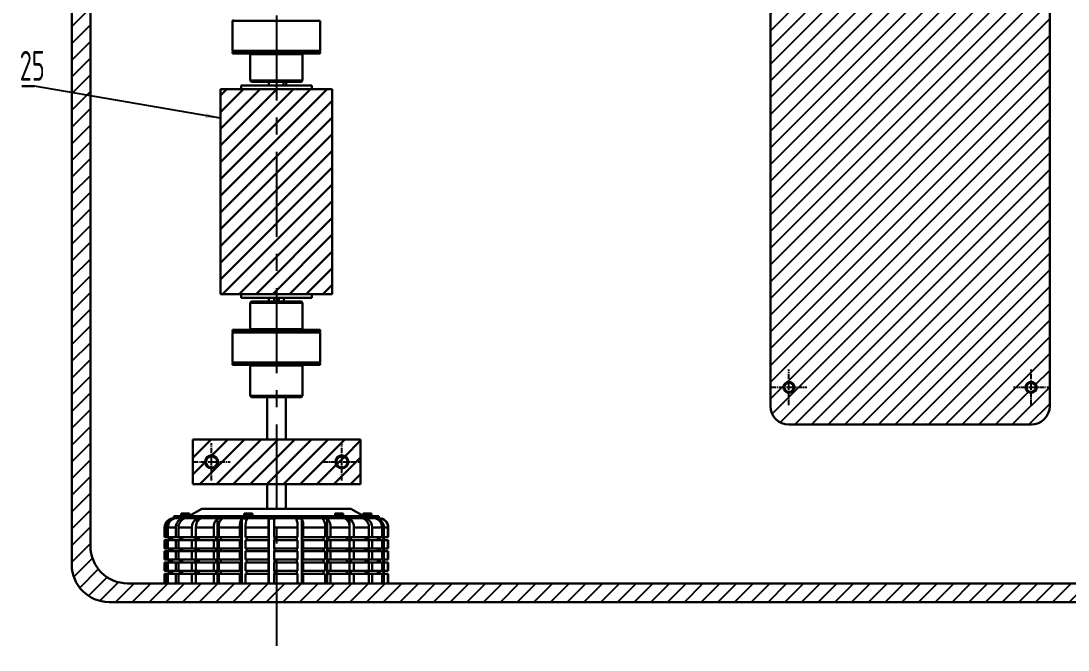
# Model space of a CAD drawing. Header units: millimetres. Extents: x 0 to 4412, y -498 to 1086.
# Drawn here: x 3578.2 to 3859.3, y 296.6 to 465.4 of the extents above; entities that cross this region are included whole.
import ezdxf

# ---------------------------------------------------------------- set-up
doc = ezdxf.new("R2010")
doc.units = ezdxf.units.MM
doc.header["$LTSCALE"] = 1.8
doc.linetypes.add('CENTER2', pattern=[1.125, 0.75, -0.125, 0.125, -0.125])
doc.linetypes.add('CENTERX2', pattern=[20.32, 12.7, -2.54, 2.54, -2.54])
doc.layers.add('10', color=7, linetype='Continuous')
doc.styles.add('SLDTEXTSTYLE3', font='TXT', dxfattribs={"width": 0.7})
doc.dimstyles.new('SLDDIMSTYLE2', dxfattribs={"dimtxt": 0.18, "dimasz": 4.08, "dimexe": 0, "dimexo": 0.0625, "dimgap": 0, "dimtad": 0, "dimtih": 1, "dimtoh": 1, "dimdec": 0, "dimrnd": 1e-09, "dimzin": 0, "dimdsep": 46, "dimtxsty": 'Standard', "dimsah": 1, "dimcen": 0.09, "dimadec": 0, "dimazin": 0, "dimtfac": 4.08, "dimtdec": 0, "dimtofl": 0, "dimtmove": 0, "dimatfit": 3, "dimfxl": 1, "dimfrac": 2, "dimtolj": 1, "dimtzin": 0, "dimarcsym": 0})
pattern_1 = [(45, (3469.7558, 278.91), (-2.245064, 2.245064), [])]

# ---------------------------------------------------------------- blocks, each defined once
blk = doc.blocks.new('SW_NOTE_0_24')
at = {"layer": '10', "color": 0}
for p, q in [((-3.46, 0), (0, 0)), ((0, 0), (-3.46, 0)), ((-3.46, 0), (0, 0)), ((0, 0), (-3.46, 0)), ((-3.46, 0), (0, 0)), ((0, 0), (-3.46, 0))]:
    blk.add_line(p, q, dxfattribs=at)
at = {"layer": '10', "color": 0, "insert": (-0.64, 9.45), "char_height": 8, "attachment_point": 2, "style": 'SLDTEXTSTYLE3'}
blk.add_mtext('{\\Fgbenor|c134;25}', dxfattribs=at)
blk = doc.blocks.new('*U71')
at = {"color": 0, "linetype": 'CENTER2', "transparency": 16777216}
for p, q in [((0, 0.25), (0, 4.75)), ((-4.75, 0), (-0.25, 0)), ((0.25, 0), (4.75, 0)), ((0, -4.75), (0, -0.25))]:
    blk.add_line(p, q, dxfattribs=at)
at = {"color": 0, "linetype": 'Continuous', "transparency": 16777216}
for p, q in [((-0.125, 0), (0.125, 0)), ((0, -0.125), (0, 0.125))]:
    blk.add_line(p, q, dxfattribs=at)
blk = doc.blocks.new('*U72')
at = {"color": 0, "linetype": 'CENTER2', "transparency": 16777216}
for p, q in [((0, 0.25), (0, 4.75)), ((-4.75, 0), (-0.25, 0)), ((0.25, 0), (4.75, 0)), ((0, -4.75), (0, -0.25))]:
    blk.add_line(p, q, dxfattribs=at)
at = {"color": 0, "linetype": 'Continuous', "transparency": 16777216}
for p, q in [((-0.125, 0), (0.125, 0)), ((0, -0.125), (0, 0.125))]:
    blk.add_line(p, q, dxfattribs=at)
blk = doc.blocks.new('*U79')
at = {"color": 0, "linetype": 'CENTER2', "transparency": 16777216}
for p, q in [((0, 0.3), (0, 5)), ((-5, 0), (-0.3, 0)), ((0.3, 0), (5, 0)), ((0, -5), (0, -0.3))]:
    blk.add_line(p, q, dxfattribs=at)
at = {"color": 0, "linetype": 'Continuous', "transparency": 16777216}
for p, q in [((-0.15, 0), (0.15, 0)), ((0, -0.15), (0, 0.15))]:
    blk.add_line(p, q, dxfattribs=at)
blk = doc.blocks.new('*U80')
at = {"color": 0, "linetype": 'CENTER2', "transparency": 16777216}
for p, q in [((0, 0.3), (0, 5)), ((-5, 0), (-0.3, 0)), ((0.3, 0), (5, 0)), ((0, -5), (0, -0.3))]:
    blk.add_line(p, q, dxfattribs=at)
at = {"color": 0, "linetype": 'Continuous', "transparency": 16777216}
for p, q in [((-0.15, 0), (0.15, 0)), ((0, -0.15), (0, 0.15))]:
    blk.add_line(p, q, dxfattribs=at)

msp = doc.modelspace()

# ---------------------------------------------------------------- hatches: boundary and pattern name
at = {"layer": '10', "linetype": 'Continuous', "lineweight": 25}
h = msp.add_hatch(dxfattribs=at)
h.set_pattern_fill('ANSI31', color=256, style=0)
h.set_pattern_definition(pattern_1)
edge = h.paths.add_edge_path(flags=0)
edge.add_line((3601.8856, 309.524), (4031.8856, 309.524))
edge.add_arc((4031.8856, 319.524), 10, 270, 360)
edge.add_line((4041.8856, 319.524), (4041.8856, 519.724))
edge.add_arc((4031.8856, 519.724), 10, 0, 90)
edge.add_line((4031.8856, 529.724), (3601.8856, 529.724))
edge.add_arc((3601.8856, 519.724), 10, 90, 180)
edge.add_line((3591.8856, 519.724), (3591.8856, 319.524))
edge.add_arc((3601.8856, 319.524), 10, 180, 270)
edge = h.paths.add_edge_path(flags=0)
edge.add_arc((3606.8856, 324.524), 10, 180, 270, ccw=False)
edge.add_line((3596.8856, 324.524), (3596.8856, 514.724))
edge.add_arc((3606.8856, 514.724), 10, 90, 180, ccw=False)
edge.add_line((3606.8856, 524.724), (4026.8856, 524.724))
edge.add_arc((4026.8856, 514.724), 10, 0, 90, ccw=False)
edge.add_line((4036.8856, 514.724), (4036.8856, 324.524))
edge.add_arc((4026.8856, 324.524), 10, -90, 0, ccw=False)
edge.add_line((4026.8856, 314.524), (3606.8856, 314.524))
h = msp.add_hatch(dxfattribs=at)
h.set_pattern_fill('ANSI31', color=256, style=0)
h.set_pattern_definition(pattern_1)
edge = h.paths.add_edge_path(flags=0)
edge.add_line((3854.3856, 362.124), (3854.3856, 477.124))
edge.add_arc((3849.3856, 477.124), 5, 0, 90)
edge.add_line((3849.3856, 482.124), (3784.3856, 482.124))
edge.add_arc((3784.3856, 477.124), 5, 90, 180)
edge.add_line((3779.3856, 477.124), (3779.3856, 362.124))
edge.add_arc((3784.3856, 362.124), 5, 180, 270)
edge.add_line((3784.3856, 357.124), (3849.3856, 357.124))
edge.add_arc((3849.3856, 362.124), 5, 270, 360)
edge = h.paths.add_edge_path(flags=0)
edge.add_arc((3849.3856, 472.124), 1.25, 0, 360)
edge = h.paths.add_edge_path(flags=0)
edge.add_arc((3849.3856, 367.124), 1.25, 0, 360)
edge = h.paths.add_edge_path(flags=0)
edge.add_arc((3784.3856, 472.124), 1.25, 0, 360)
edge = h.paths.add_edge_path(flags=0)
edge.add_arc((3784.3856, 367.124), 1.25, 0, 360)
at = {"layer": '10', "linetype": 'Continuous', "lineweight": 30}
h = msp.add_hatch(dxfattribs=at)
h.set_pattern_fill('ANSI31', color=256, style=0)
h.set_pattern_definition(pattern_1)
h.paths.add_polyline_path([(3631.8084, 392.124), (3661.8084, 392.124), (3661.8084, 447.124), (3631.8084, 447.124)], flags=0)
h = msp.add_hatch(dxfattribs=at)
h.set_pattern_fill('ANSI31', color=256, style=0)
h.set_pattern_definition(pattern_1)
h.paths.add_polyline_path([(3624.398, 341.124), (3669.398, 341.124), (3669.398, 353.124), (3624.398, 353.124)], flags=0)
edge = h.paths.add_edge_path(flags=0)
edge.add_arc((3664.398, 347.124), 1.75, 0, 360)
edge = h.paths.add_edge_path(flags=0)
edge.add_arc((3629.398, 347.124), 1.75, 0, 360)
h = msp.add_hatch(dxfattribs=at)
h.set_pattern_fill('ANSI32', color=256, style=0)
h.set_pattern_definition([(45, (3469.756, 278.91), (-6.7352, 6.7352), []), (45, (3474.246, 278.91), (-6.7352, 6.7352), [])])
edge = h.paths.add_edge_path(flags=0)
edge.add_arc((3664.398, 347.124), 1.5, 0, 360)

# ---------------------------------------------------------------- linework, layer by layer
at = {"color": 7, "linetype": 'Continuous', "lineweight": 30}
for p, q in [((3591.8856, 319.524), (3591.8856, 519.724)), ((3596.8856, 324.524), (3596.8856, 514.724)), ((3779.3856, 362.124), (3779.3856, 477.124)), ((3854.3856, 477.124), (3854.3856, 362.124)), ((3635.3584, 465.724), (3635.0584, 465.424)), ((3635.0584, 465.424), (3635.0584, 457.424)), ((3656.9842, 465.424), (3635.0584, 465.424)), ((3658.5584, 465.424), (3656.9842, 465.424)), ((3658.5584, 457.424), (3658.5584, 465.424)), ((3635.0584, 457.424), (3635.3584, 457.124)), ((3635.0584, 457.424), (3656.9842, 457.424)), ((3635.0584, 457.124), (3635.0584, 456.724)), ((3658.5584, 457.124), (3635.0584, 457.124)), ((3658.5584, 456.724), (3635.0584, 456.724)), ((3639.8084, 456.524), (3639.8084, 449.424)), ((3653.8084, 456.524), (3639.8084, 456.524)), ((3653.8084, 449.424), (3653.8084, 456.524)), ((3656.9842, 457.424), (3658.5584, 457.424)), ((3658.2584, 457.124), (3658.5584, 457.424)), ((3658.5584, 456.724), (3658.5584, 457.124)), ((3631.8084, 392.124), (3631.8084, 447.124)), ((3631.8084, 447.124), (3661.8084, 447.124)), ((3637.3084, 448.124), (3637.3084, 447.124)), ((3637.3084, 448.124), (3646.8084, 448.124)), ((3639.8084, 449.424), (3640.1084, 449.124)), ((3639.8084, 449.424), (3653.8084, 449.424)), ((3653.5084, 449.124), (3640.1084, 449.124)), ((3644.8084, 449.124), (3644.8084, 448.124)), ((3646.8084, 448.124), (3656.3084, 448.124)), ((3648.7082, 449.124), (3648.7082, 448.124)), ((3649.4582, 449.124), (3649.4582, 448.124)), ((3653.5084, 449.124), (3653.8084, 449.424)), ((3656.3084, 447.124), (3656.3084, 448.124)), ((3661.8084, 447.124), (3661.8084, 392.124)), ((3661.8084, 392.124), (3631.8084, 392.124)), ((3637.3084, 392.124), (3637.3084, 391.124)), ((3656.3084, 391.124), (3637.3084, 391.124)), ((3644.8084, 391.124), (3644.8084, 390.124)), ((3646.1834, 390.124), (3646.1834, 391.124)), ((3647.4334, 390.124), (3647.4334, 391.124)), ((3648.8084, 390.124), (3648.8084, 391.124)), ((3656.3084, 391.124), (3656.3084, 392.124)), ((3640.1084, 390.124), (3639.8084, 389.824)), ((3639.8084, 389.824), (3639.8084, 382.724)), ((3653.8084, 389.824), (3639.8084, 389.824)), ((3640.1084, 390.124), (3653.5084, 390.124)), ((3653.8084, 389.824), (3653.5084, 390.124)), ((3653.8084, 382.724), (3653.8084, 389.824)), ((3635.0584, 382.524), (3635.0584, 382.124)), ((3635.0584, 382.524), (3643.7672, 382.524)), ((3639.8084, 382.724), (3653.8084, 382.724)), ((3643.7672, 382.524), (3658.5584, 382.524)), ((3658.5584, 382.124), (3658.5584, 382.524)), ((3635.3584, 382.124), (3635.0584, 381.824)), ((3635.0584, 382.124), (3643.7672, 382.124)), ((3635.0584, 381.824), (3635.0584, 373.824)), ((3652.6834, 381.824), (3635.0584, 381.824)), ((3643.7672, 382.124), (3658.5584, 382.124)), ((3658.5584, 381.824), (3652.6834, 381.824)), ((3658.5584, 381.824), (3658.2584, 382.124)), ((3658.5584, 373.824), (3658.5584, 381.824)), ((3635.0584, 373.824), (3635.3584, 373.524)), ((3635.0584, 373.824), (3652.6834, 373.824)), ((3652.6834, 373.824), (3658.5584, 373.824)), ((3658.2584, 373.524), (3658.5584, 373.824)), ((3635.0584, 373.524), (3635.0584, 373.124)), ((3635.0584, 373.524), (3655.1169, 373.524)), ((3635.0584, 373.124), (3655.1169, 373.124)), ((3639.8084, 373.024), (3639.8084, 364.824)), ((3653.8084, 373.024), (3639.8084, 373.024)), ((3653.8084, 364.824), (3653.8084, 373.024)), ((3655.1169, 373.524), (3658.5584, 373.524)), ((3655.1169, 373.124), (3658.5584, 373.124)), ((3658.5584, 373.124), (3658.5584, 373.524)), ((3639.8084, 364.824), (3640.1084, 364.524)), ((3639.8084, 364.824), (3653.8084, 364.824)), ((3653.5084, 364.524), (3640.1084, 364.524)), ((3644.3084, 364.524), (3644.3084, 353.124)), ((3649.3084, 353.124), (3649.3084, 364.524)), ((3653.5084, 364.524), (3653.8084, 364.824)), ((3849.3856, 357.124), (3784.3856, 357.124)), ((3624.398, 353.124), (3624.398, 341.124)), ((3624.398, 353.124), (3669.398, 353.124)), ((3669.398, 341.124), (3669.398, 353.124)), ((3669.398, 341.124), (3624.398, 341.124)), ((3644.3084, 341.124), (3644.3084, 334.524)), ((3649.3084, 334.524), (3649.3084, 341.124)), ((3626.8084, 334.524), (3623.3084, 332.524)), ((3666.8084, 334.524), (3626.8084, 334.524)), ((3670.3084, 332.524), (3666.8084, 334.524)), ((3619.0684, 331.9088), (3619.3861, 331.9088)), ((3619.0684, 331.7799), (3619.0684, 331.9088)), ((3619.3084, 332.524), (3619.3084, 332.024)), ((3674.3084, 332.524), (3619.3084, 332.524)), ((3619.3084, 332.024), (3674.3084, 332.024)), ((3621.437, 333.2865), (3621.2892, 333.2327)), ((3621.2892, 333.2327), (3621.5649, 333.2865)), ((3621.2892, 332.649), (3621.2892, 333.2327)), ((3621.8406, 332.649), (3621.2892, 332.649)), ((3621.3968, 331.9088), (3622.0775, 331.9088)), ((3621.3968, 331.503), (3621.3968, 331.9088)), ((3621.5649, 333.2865), (3621.437, 333.2865)), ((3621.4995, 332.649), (3621.6245, 332.524)), ((3621.5649, 333.2865), (3621.8406, 333.2327)), ((3622.392, 333.2865), (3621.5649, 333.2865)), ((3621.8406, 332.649), (3621.8406, 333.2327)), ((3622.9433, 332.649), (3621.8406, 332.649)), ((3622.392, 333.2865), (3623.219, 333.2865)), ((3622.9433, 333.2327), (3623.219, 333.2865)), ((3622.9433, 332.649), (3622.9433, 333.2327)), ((3623.4947, 332.649), (3622.9433, 332.649)), ((3623.1595, 332.524), (3623.2845, 332.649)), ((3623.219, 333.2865), (3623.4947, 333.2327)), ((3623.347, 333.2865), (3623.219, 333.2865)), ((3623.4947, 333.2327), (3623.347, 333.2865)), ((3623.4947, 332.649), (3623.4947, 333.2327)), ((3625.4569, 331.9088), (3626.4543, 331.9088)), ((3625.4569, 330.8258), (3625.4569, 331.9088)), ((3630.9721, 331.9088), (3632.2181, 331.9088)), ((3630.9721, 314.524), (3630.9721, 331.9088)), ((3637.5665, 331.9088), (3638.9763, 331.9088)), ((3637.5665, 314.524), (3637.5665, 331.9088)), ((3638.2959, 333.2865), (3638.1482, 333.2327)), ((3638.1482, 333.2327), (3638.4239, 333.2865)), ((3638.1482, 332.649), (3638.1482, 333.2327)), ((3638.6996, 332.649), (3638.1482, 332.649)), ((3638.4239, 333.2865), (3638.2959, 333.2865)), ((3638.3584, 332.649), (3638.4834, 332.524)), ((3638.4239, 333.2865), (3638.6996, 333.2327)), ((3639.2509, 333.2865), (3638.4239, 333.2865)), ((3638.6996, 333.2327), (3639.2509, 333.2865)), ((3638.6996, 332.649), (3638.6996, 333.2327)), ((3639.8023, 332.649), (3638.6996, 332.649)), ((3639.2509, 333.2865), (3639.8023, 333.2327)), ((3640.078, 333.2865), (3639.2509, 333.2865)), ((3639.8023, 332.649), (3639.8023, 333.2327)), ((3640.3537, 332.649), (3639.8023, 332.649)), ((3640.0184, 332.524), (3640.1434, 332.649)), ((3640.078, 333.2865), (3640.2059, 333.2865)), ((3640.3537, 333.2327), (3640.2059, 333.2865)), ((3640.3537, 332.649), (3640.3537, 333.2327)), ((3644.7907, 331.9088), (3646.2682, 331.9088)), ((3644.7907, 314.524), (3644.7907, 331.9088)), ((3652.1524, 331.9088), (3653.5969, 331.9088)), ((3653.5969, 314.524), (3653.5969, 331.9088)), ((3659.15, 331.9088), (3660.463, 331.9088)), ((3660.463, 314.524), (3660.463, 331.9088)), ((3662.7123, 333.2865), (3662.5646, 333.2327)), ((3662.5646, 332.649), (3662.5646, 333.2327)), ((3663.116, 332.649), (3662.5646, 332.649)), ((3662.8403, 333.2865), (3662.7123, 333.2865)), ((3662.7748, 332.649), (3662.8998, 332.524)), ((3663.6673, 333.2865), (3662.8403, 333.2865)), ((3663.116, 333.2327), (3663.6673, 333.2865)), ((3663.116, 332.649), (3663.116, 333.2327)), ((3664.2187, 332.649), (3663.116, 332.649)), ((3663.6673, 333.2865), (3664.2187, 333.2327)), ((3664.4944, 333.2865), (3663.6673, 333.2865)), ((3664.2187, 333.2327), (3664.4944, 333.2865)), ((3664.2187, 332.649), (3664.2187, 333.2327)), ((3664.7701, 332.649), (3664.2187, 332.649)), ((3664.4348, 332.524), (3664.5598, 332.649)), ((3664.4944, 333.2865), (3664.7701, 333.2327)), ((3664.6223, 333.2865), (3664.4944, 333.2865)), ((3664.7701, 333.2327), (3664.6223, 333.2865)), ((3664.7701, 332.649), (3664.7701, 333.2327)), ((3665.3064, 331.9088), (3666.3985, 331.9088)), ((3666.3985, 330.1596), (3666.3985, 331.9088)), ((3670.2698, 333.2865), (3670.122, 333.2327)), ((3670.122, 333.2327), (3670.3977, 333.2865)), ((3670.122, 332.649), (3670.122, 333.2327)), ((3670.6734, 332.649), (3670.122, 332.649)), ((3670.2023, 331.9088), (3670.999, 331.9088)), ((3670.3977, 333.2865), (3670.2698, 333.2865)), ((3670.3323, 332.649), (3670.4573, 332.524)), ((3671.2248, 333.2865), (3670.3977, 333.2865)), ((3670.3977, 333.2865), (3670.6734, 333.2327)), ((3670.6734, 332.649), (3670.6734, 333.2327)), ((3671.7761, 332.649), (3670.6734, 332.649)), ((3670.999, 331.3457), (3670.999, 331.9088)), ((3672.0518, 333.2865), (3671.2248, 333.2865)), ((3671.7761, 333.2327), (3672.0518, 333.2865)), ((3671.7761, 332.649), (3671.7761, 333.2327)), ((3672.3275, 332.649), (3671.7761, 332.649)), ((3671.9923, 332.524), (3672.1173, 332.649)), ((3672.0518, 333.2865), (3672.3275, 333.2327)), ((3672.1798, 333.2865), (3672.0518, 333.2865)), ((3672.3275, 333.2327), (3672.1798, 333.2865)), ((3672.3275, 332.649), (3672.3275, 333.2327)), ((3673.5039, 331.9088), (3673.951, 331.9088)), ((3673.951, 331.7043), (3673.951, 331.9088)), ((3674.3084, 332.024), (3674.3084, 332.524)), ((3674.9862, 331.9088), (3675.0532, 331.9088)), ((3675.0532, 331.8866), (3675.0532, 331.9088)), ((3616.8084, 329.524), (3616.8084, 326.924)), ((3617.35, 329.524), (3616.8084, 329.524)), ((3617.35, 326.924), (3617.35, 329.524)), ((3619.8226, 329.524), (3617.6874, 329.524)), ((3617.6874, 326.924), (3617.6874, 329.524)), ((3619.8226, 326.924), (3619.8226, 329.524)), ((3624.1343, 329.524), (3620.5455, 329.524)), ((3620.5455, 326.924), (3620.5455, 329.524)), ((3624.1343, 326.924), (3624.1343, 329.524)), ((3629.9911, 329.524), (3625.1934, 329.524)), ((3625.1934, 326.924), (3625.1934, 329.524)), ((3629.9911, 326.924), (3629.9911, 329.524)), ((3636.994, 329.524), (3631.3143, 329.524)), ((3631.3143, 326.924), (3631.3143, 329.524)), ((3636.994, 326.924), (3636.994, 329.524)), ((3644.6657, 329.524), (3638.4911, 329.524)), ((3638.4911, 326.924), (3638.4911, 329.524)), ((3644.6657, 326.924), (3644.6657, 329.524)), ((3652.4835, 329.524), (3646.2347, 329.524)), ((3646.2347, 326.924), (3646.2347, 329.524)), ((3652.4835, 326.924), (3652.4835, 329.524)), ((3659.9145, 329.524), (3654.0174, 329.524)), ((3654.0174, 326.924), (3654.0174, 329.524)), ((3659.9145, 326.924), (3659.9145, 329.524)), ((3666.4523, 329.524), (3661.3088, 329.524)), ((3661.3088, 326.924), (3661.3088, 329.524)), ((3666.4523, 326.924), (3666.4523, 329.524)), ((3671.6515, 329.524), (3667.6121, 329.524)), ((3667.6121, 326.924), (3667.6121, 329.524)), ((3671.6515, 326.924), (3671.6515, 329.524)), ((3675.1576, 329.524), (3672.4976, 329.524)), ((3672.4976, 326.924), (3672.4976, 329.524)), ((3675.1576, 326.924), (3675.1576, 329.524)), ((3676.7318, 329.524), (3675.6324, 329.524)), ((3675.6324, 326.924), (3675.6324, 329.524)), ((3676.7318, 326.924), (3676.7318, 329.524)), ((3676.8029, 326.924), (3676.8029, 329.524)), ((3676.8084, 329.524), (3676.8029, 329.524)), ((3676.8084, 326.924), (3676.8084, 329.524)), ((3617.35, 326.924), (3616.8084, 326.924)), ((3616.8084, 326.124), (3616.8084, 323.924)), ((3617.35, 326.124), (3616.8084, 326.124)), ((3617.6874, 326.924), (3617.35, 326.924)), ((3617.35, 323.924), (3617.35, 326.124)), ((3617.35, 326.124), (3617.6874, 326.124)), ((3619.8226, 326.924), (3617.6874, 326.924)), ((3617.6874, 323.924), (3617.6874, 326.124)), ((3619.8226, 326.124), (3617.6874, 326.124)), ((3617.9584, 326.924), (3617.9584, 326.124)), ((3618.4793, 326.124), (3618.4793, 326.924)), ((3618.8037, 326.924), (3618.8037, 326.124)), ((3620.5455, 326.924), (3619.8226, 326.924)), ((3619.8226, 323.924), (3619.8226, 326.124)), ((3619.8226, 326.124), (3620.5455, 326.124)), ((3624.1343, 326.924), (3620.5455, 326.924)), ((3620.5455, 323.924), (3620.5455, 326.124)), ((3624.1343, 326.124), (3620.5455, 326.124)), ((3620.8571, 326.124), (3620.8571, 326.924)), ((3621.3968, 326.124), (3621.3968, 326.924)), ((3621.5523, 326.924), (3621.5523, 326.124)), ((3625.0034, 326.924), (3624.1343, 326.924)), ((3624.1343, 323.924), (3624.1343, 326.124)), ((3624.1343, 326.124), (3625.0034, 326.124)), ((3625.0034, 326.124), (3625.0034, 326.924)), ((3629.9911, 326.924), (3625.1934, 326.924)), ((3625.1934, 323.924), (3625.1934, 326.124)), ((3629.9911, 326.124), (3625.1934, 326.124)), ((3625.4569, 326.124), (3625.4569, 326.924)), ((3626.022, 326.924), (3626.022, 326.124)), ((3630.6358, 326.924), (3629.9911, 326.924)), ((3629.9911, 323.924), (3629.9911, 326.124)), ((3629.9911, 326.124), (3630.6358, 326.124)), ((3630.6358, 326.124), (3630.6358, 326.924)), ((3636.994, 326.924), (3631.3143, 326.924)), ((3631.3143, 323.924), (3631.3143, 326.124)), ((3636.994, 326.124), (3631.3143, 326.124)), ((3631.9083, 326.924), (3631.9083, 326.124)), ((3637.3702, 326.924), (3636.994, 326.924)), ((3636.994, 323.924), (3636.994, 326.124)), ((3636.994, 326.124), (3637.3702, 326.124)), ((3637.3702, 326.124), (3637.3702, 326.924)), ((3644.6657, 326.924), (3638.4911, 326.924)), ((3638.4911, 323.924), (3638.4911, 326.124)), ((3644.6657, 326.124), (3638.4911, 326.124)), ((3638.81, 326.924), (3638.81, 326.124)), ((3644.7479, 326.924), (3644.6657, 326.924)), ((3644.6657, 323.924), (3644.6657, 326.124)), ((3644.6657, 326.124), (3644.7479, 326.124)), ((3644.7479, 326.124), (3644.7479, 326.924)), ((3652.4835, 326.924), (3646.2347, 326.924)), ((3646.2347, 323.924), (3646.2347, 326.124)), ((3652.4835, 326.124), (3646.2347, 326.124)), ((3646.2567, 326.924), (3646.2567, 326.124)), ((3652.2659, 326.124), (3652.2659, 326.924)), ((3652.4835, 323.924), (3652.4835, 326.124)), ((3653.7411, 326.924), (3653.7411, 326.124)), ((3654.0174, 326.924), (3653.7411, 326.924)), ((3653.7411, 326.124), (3654.0174, 326.124)), ((3659.9145, 326.924), (3654.0174, 326.924)), ((3654.0174, 323.924), (3654.0174, 326.124)), ((3659.9145, 326.124), (3654.0174, 326.124)), ((3659.4121, 326.124), (3659.4121, 326.924)), ((3659.9145, 323.924), (3659.9145, 326.124)), ((3660.753, 326.924), (3660.753, 326.124)), ((3661.3088, 326.924), (3660.753, 326.924)), ((3660.753, 326.124), (3661.3088, 326.124)), ((3666.4523, 326.924), (3661.3088, 326.924)), ((3661.3088, 323.924), (3661.3088, 326.124)), ((3666.4523, 326.124), (3661.3088, 326.124)), ((3665.6993, 326.124), (3665.6993, 326.924)), ((3666.3985, 326.124), (3666.3985, 326.924)), ((3666.4523, 323.924), (3666.4523, 326.124)), ((3667.6121, 326.924), (3666.8146, 326.924)), ((3666.8146, 326.924), (3666.8146, 326.124)), ((3666.8146, 326.124), (3667.6121, 326.124)), ((3671.6515, 326.924), (3667.6121, 326.924)), ((3667.6121, 323.924), (3667.6121, 326.124)), ((3671.6515, 326.124), (3667.6121, 326.124)), ((3670.6991, 326.124), (3670.6991, 326.924)), ((3670.999, 326.124), (3670.999, 326.924)), ((3671.5128, 326.924), (3671.5128, 326.124)), ((3672.4976, 326.924), (3671.6515, 326.924)), ((3671.6515, 323.924), (3671.6515, 326.124)), ((3671.6515, 326.124), (3672.4976, 326.124)), ((3675.1576, 326.924), (3672.4976, 326.924)), ((3672.4976, 323.924), (3672.4976, 326.124)), ((3675.1576, 326.124), (3672.4976, 326.124)), ((3674.0709, 326.124), (3674.0709, 326.924)), ((3674.5275, 326.924), (3674.5275, 326.124)), ((3675.6324, 326.924), (3675.1576, 326.924)), ((3675.1576, 323.924), (3675.1576, 326.124)), ((3675.1576, 326.124), (3675.6324, 326.124)), ((3675.5847, 326.124), (3675.5847, 326.924)), ((3676.7318, 326.924), (3675.6324, 326.924)), ((3675.6324, 323.924), (3675.6324, 326.124)), ((3676.7318, 326.124), (3675.6324, 326.124)), ((3675.6531, 326.924), (3675.6531, 326.124)), ((3675.6584, 326.124), (3675.6584, 326.924)), ((3676.8029, 326.924), (3676.7318, 326.924)), ((3676.7318, 323.924), (3676.7318, 326.124)), ((3676.7318, 326.124), (3676.8029, 326.124)), ((3676.8084, 326.924), (3676.8029, 326.924)), ((3676.8029, 323.924), (3676.8029, 326.124)), ((3676.8084, 326.124), (3676.8029, 326.124)), ((3676.8084, 323.924), (3676.8084, 326.124)), ((3617.35, 323.924), (3616.8084, 323.924)), ((3617.6874, 323.924), (3617.35, 323.924)), ((3619.8226, 323.924), (3617.6874, 323.924)), ((3617.9584, 323.924), (3617.9584, 323.124)), ((3618.4793, 323.124), (3618.4793, 323.924)), ((3618.8037, 323.924), (3618.8037, 323.124)), ((3620.5455, 323.924), (3619.8226, 323.924)), ((3624.1343, 323.924), (3620.5455, 323.924)), ((3620.8571, 323.124), (3620.8571, 323.924)), ((3621.3968, 323.124), (3621.3968, 323.924)), ((3621.5523, 323.924), (3621.5523, 323.124)), ((3625.0034, 323.924), (3624.1343, 323.924)), ((3625.0034, 323.124), (3625.0034, 323.924)), ((3629.9911, 323.924), (3625.1934, 323.924)), ((3625.4569, 323.124), (3625.4569, 323.924)), ((3626.022, 323.924), (3626.022, 323.124)), ((3630.6358, 323.924), (3629.9911, 323.924)), ((3630.6358, 323.124), (3630.6358, 323.924)), ((3636.994, 323.924), (3631.3143, 323.924)), ((3631.9083, 323.924), (3631.9083, 323.124)), ((3637.3702, 323.924), (3636.994, 323.924)), ((3637.3702, 323.124), (3637.3702, 323.924)), ((3644.6657, 323.924), (3638.4911, 323.924)), ((3638.81, 323.924), (3638.81, 323.124)), ((3644.7479, 323.924), (3644.6657, 323.924)), ((3644.7479, 323.124), (3644.7479, 323.924)), ((3652.4835, 323.924), (3646.2347, 323.924)), ((3646.2567, 323.924), (3646.2567, 323.124)), ((3652.2659, 323.124), (3652.2659, 323.924)), ((3653.7411, 323.924), (3653.7411, 323.124)), ((3654.0174, 323.924), (3653.7411, 323.924)), ((3659.9145, 323.924), (3654.0174, 323.924)), ((3659.4121, 323.124), (3659.4121, 323.924)), ((3660.753, 323.924), (3660.753, 323.124)), ((3661.3088, 323.924), (3660.753, 323.924)), ((3666.4523, 323.924), (3661.3088, 323.924)), ((3665.6993, 323.124), (3665.6993, 323.924)), ((3666.3985, 323.124), (3666.3985, 323.924)), ((3667.6121, 323.924), (3666.8146, 323.924)), ((3666.8146, 323.924), (3666.8146, 323.124)), ((3671.6515, 323.924), (3667.6121, 323.924)), ((3670.6991, 323.124), (3670.6991, 323.924)), ((3670.999, 323.124), (3670.999, 323.924)), ((3671.5128, 323.924), (3671.5128, 323.124)), ((3672.4976, 323.924), (3671.6515, 323.924)), ((3675.1576, 323.924), (3672.4976, 323.924)), ((3674.0709, 323.124), (3674.0709, 323.924)), ((3674.5275, 323.924), (3674.5275, 323.124)), ((3675.6324, 323.924), (3675.1576, 323.924)), ((3675.5847, 323.124), (3675.5847, 323.924)), ((3676.7318, 323.924), (3675.6324, 323.924)), ((3675.6531, 323.924), (3675.6531, 323.124)), ((3675.6584, 323.124), (3675.6584, 323.924)), ((3676.8029, 323.924), (3676.7318, 323.924)), ((3676.8084, 323.924), (3676.8029, 323.924)), ((3616.8084, 323.124), (3616.8084, 320.924)), ((3617.35, 323.124), (3616.8084, 323.124)), ((3617.35, 320.924), (3616.8084, 320.924)), ((3617.35, 320.924), (3617.35, 323.124)), ((3617.35, 323.124), (3617.6874, 323.124)), ((3617.6874, 320.924), (3617.35, 320.924)), ((3617.6874, 320.924), (3617.6874, 323.124)), ((3619.8226, 323.124), (3617.6874, 323.124)), ((3619.8226, 320.924), (3617.6874, 320.924)), ((3617.9584, 320.924), (3617.9584, 320.124)), ((3618.4793, 320.124), (3618.4793, 320.924)), ((3618.8037, 320.924), (3618.8037, 320.124)), ((3619.8226, 320.924), (3619.8226, 323.124)), ((3619.8226, 323.124), (3620.5455, 323.124)), ((3620.5455, 320.924), (3619.8226, 320.924)), ((3620.5455, 320.924), (3620.5455, 323.124)), ((3624.1343, 323.124), (3620.5455, 323.124)), ((3624.1343, 320.924), (3620.5455, 320.924)), ((3620.8571, 320.124), (3620.8571, 320.924)), ((3621.3968, 320.124), (3621.3968, 320.924)), ((3621.5523, 320.924), (3621.5523, 320.124)), ((3624.1343, 320.924), (3624.1343, 323.124)), ((3624.1343, 323.124), (3625.0034, 323.124)), ((3625.0034, 320.924), (3624.1343, 320.924)), ((3625.0034, 320.124), (3625.0034, 320.924)), ((3625.1934, 320.924), (3625.1934, 323.124)), ((3629.9911, 323.124), (3625.1934, 323.124)), ((3629.9911, 320.924), (3625.1934, 320.924)), ((3625.4569, 320.124), (3625.4569, 320.924)), ((3626.022, 320.924), (3626.022, 320.124)), ((3629.9911, 320.924), (3629.9911, 323.124)), ((3629.9911, 323.124), (3630.6358, 323.124)), ((3630.6358, 320.924), (3629.9911, 320.924)), ((3630.6358, 320.124), (3630.6358, 320.924)), ((3631.3143, 320.924), (3631.3143, 323.124)), ((3636.994, 323.124), (3631.3143, 323.124)), ((3636.994, 320.924), (3631.3143, 320.924)), ((3631.9083, 320.924), (3631.9083, 320.124)), ((3636.994, 320.924), (3636.994, 323.124)), ((3636.994, 323.124), (3637.3702, 323.124)), ((3637.3702, 320.924), (3636.994, 320.924)), ((3637.3702, 320.124), (3637.3702, 320.924)), ((3638.4911, 320.924), (3638.4911, 323.124)), ((3644.6657, 323.124), (3638.4911, 323.124)), ((3644.6657, 320.924), (3638.4911, 320.924)), ((3638.81, 320.924), (3638.81, 320.124)), ((3644.6657, 320.924), (3644.6657, 323.124)), ((3644.6657, 323.124), (3644.7479, 323.124)), ((3644.7479, 320.924), (3644.6657, 320.924)), ((3644.7479, 320.124), (3644.7479, 320.924)), ((3646.2347, 320.924), (3646.2347, 323.124)), ((3652.4835, 323.124), (3646.2347, 323.124)), ((3652.4835, 320.924), (3646.2347, 320.924)), ((3646.2567, 320.924), (3646.2567, 320.124)), ((3652.2659, 320.124), (3652.2659, 320.924)), ((3652.4835, 320.924), (3652.4835, 323.124)), ((3653.7411, 323.124), (3654.0174, 323.124)), ((3653.7411, 320.924), (3653.7411, 320.124)), ((3654.0174, 320.924), (3653.7411, 320.924)), ((3654.0174, 320.924), (3654.0174, 323.124)), ((3659.9145, 323.124), (3654.0174, 323.124)), ((3659.9145, 320.924), (3654.0174, 320.924)), ((3659.4121, 320.124), (3659.4121, 320.924)), ((3659.9145, 320.924), (3659.9145, 323.124)), ((3660.753, 323.124), (3661.3088, 323.124)), ((3660.753, 320.924), (3660.753, 320.124)), ((3661.3088, 320.924), (3660.753, 320.924)), ((3661.3088, 320.924), (3661.3088, 323.124)), ((3666.4523, 323.124), (3661.3088, 323.124)), ((3666.4523, 320.924), (3661.3088, 320.924)), ((3665.6993, 320.124), (3665.6993, 320.924)), ((3666.3985, 320.124), (3666.3985, 320.924)), ((3666.4523, 320.924), (3666.4523, 323.124)), ((3666.8146, 323.124), (3667.6121, 323.124)), ((3667.6121, 320.924), (3666.8146, 320.924)), ((3666.8146, 320.924), (3666.8146, 320.124)), ((3667.6121, 320.924), (3667.6121, 323.124)), ((3671.6515, 323.124), (3667.6121, 323.124)), ((3671.6515, 320.924), (3667.6121, 320.924)), ((3670.6991, 320.124), (3670.6991, 320.924)), ((3670.999, 320.124), (3670.999, 320.924)), ((3671.5128, 320.924), (3671.5128, 320.124)), ((3671.6515, 320.924), (3671.6515, 323.124)), ((3671.6515, 323.124), (3672.4976, 323.124)), ((3672.4976, 320.924), (3671.6515, 320.924)), ((3672.4976, 320.924), (3672.4976, 323.124)), ((3675.1576, 323.124), (3672.4976, 323.124)), ((3675.1576, 320.924), (3672.4976, 320.924)), ((3674.0709, 320.124), (3674.0709, 320.924)), ((3674.5275, 320.924), (3674.5275, 320.124)), ((3675.1576, 320.924), (3675.1576, 323.124)), ((3675.1576, 323.124), (3675.6324, 323.124)), ((3675.6324, 320.924), (3675.1576, 320.924)), ((3675.5847, 320.124), (3675.5847, 320.924)), ((3675.6324, 320.924), (3675.6324, 323.124)), ((3676.7318, 323.124), (3675.6324, 323.124)), ((3676.7318, 320.924), (3675.6324, 320.924)), ((3675.6531, 320.924), (3675.6531, 320.124)), ((3675.6584, 320.124), (3675.6584, 320.924)), ((3676.7318, 320.924), (3676.7318, 323.124)), ((3676.7318, 323.124), (3676.8029, 323.124)), ((3676.8029, 320.924), (3676.7318, 320.924)), ((3676.8029, 320.924), (3676.8029, 323.124)), ((3676.8084, 323.124), (3676.8029, 323.124)), ((3676.8084, 320.924), (3676.8029, 320.924)), ((3676.8084, 320.924), (3676.8084, 323.124)), ((3616.8084, 320.124), (3616.8084, 317.924)), ((3617.35, 320.124), (3616.8084, 320.124)), ((3617.35, 317.924), (3616.8084, 317.924)), ((3617.35, 317.924), (3617.35, 320.124)), ((3617.35, 320.124), (3617.6874, 320.124)), ((3617.6874, 317.924), (3617.35, 317.924)), ((3617.6874, 317.924), (3617.6874, 320.124)), ((3619.8226, 320.124), (3617.6874, 320.124)), ((3619.8226, 317.924), (3617.6874, 317.924)), ((3617.9584, 317.924), (3617.9584, 317.124)), ((3618.4793, 317.124), (3618.4793, 317.924)), ((3618.8037, 317.924), (3618.8037, 317.124)), ((3619.8226, 317.924), (3619.8226, 320.124)), ((3619.8226, 320.124), (3620.5455, 320.124)), ((3620.5455, 317.924), (3619.8226, 317.924)), ((3620.5455, 317.924), (3620.5455, 320.124)), ((3624.1343, 320.124), (3620.5455, 320.124)), ((3624.1343, 317.924), (3620.5455, 317.924)), ((3620.8571, 317.124), (3620.8571, 317.924)), ((3621.3968, 317.124), (3621.3968, 317.924)), ((3621.5523, 317.924), (3621.5523, 317.124)), ((3624.1343, 317.924), (3624.1343, 320.124)), ((3624.1343, 320.124), (3625.0034, 320.124)), ((3625.0034, 317.924), (3624.1343, 317.924)), ((3625.0034, 317.124), (3625.0034, 317.924)), ((3625.1934, 317.924), (3625.1934, 320.124)), ((3629.9911, 320.124), (3625.1934, 320.124)), ((3629.9911, 317.924), (3625.1934, 317.924)), ((3625.4569, 317.124), (3625.4569, 317.924)), ((3626.022, 317.924), (3626.022, 317.124)), ((3629.9911, 317.924), (3629.9911, 320.124)), ((3629.9911, 320.124), (3630.6358, 320.124)), ((3630.6358, 317.924), (3629.9911, 317.924)), ((3630.6358, 317.124), (3630.6358, 317.924)), ((3631.3143, 317.924), (3631.3143, 320.124)), ((3636.994, 320.124), (3631.3143, 320.124)), ((3636.994, 317.924), (3631.3143, 317.924)), ((3631.9083, 317.924), (3631.9083, 317.124)), ((3636.994, 317.924), (3636.994, 320.124)), ((3636.994, 320.124), (3637.3702, 320.124)), ((3637.3702, 317.924), (3636.994, 317.924)), ((3637.3702, 317.124), (3637.3702, 317.924)), ((3638.4911, 317.924), (3638.4911, 320.124)), ((3644.6657, 320.124), (3638.4911, 320.124)), ((3644.6657, 317.924), (3638.4911, 317.924)), ((3638.81, 317.924), (3638.81, 317.124)), ((3644.6657, 317.924), (3644.6657, 320.124)), ((3644.6657, 320.124), (3644.7479, 320.124)), ((3644.7479, 317.924), (3644.6657, 317.924)), ((3644.7479, 317.124), (3644.7479, 317.924)), ((3646.2347, 317.924), (3646.2347, 320.124)), ((3652.4835, 320.124), (3646.2347, 320.124)), ((3652.4835, 317.924), (3646.2347, 317.924)), ((3646.2567, 317.924), (3646.2567, 317.124)), ((3652.2659, 317.124), (3652.2659, 317.924)), ((3652.4835, 317.924), (3652.4835, 320.124)), ((3653.7411, 320.124), (3654.0174, 320.124)), ((3653.7411, 317.924), (3653.7411, 317.124)), ((3654.0174, 317.924), (3653.7411, 317.924)), ((3654.0174, 317.924), (3654.0174, 320.124)), ((3659.9145, 320.124), (3654.0174, 320.124)), ((3659.9145, 317.924), (3654.0174, 317.924)), ((3659.4121, 317.124), (3659.4121, 317.924)), ((3659.9145, 317.924), (3659.9145, 320.124)), ((3660.753, 320.124), (3661.3088, 320.124)), ((3660.753, 317.924), (3660.753, 317.124)), ((3661.3088, 317.924), (3660.753, 317.924)), ((3661.3088, 317.924), (3661.3088, 320.124)), ((3666.4523, 320.124), (3661.3088, 320.124)), ((3666.4523, 317.924), (3661.3088, 317.924)), ((3665.6993, 317.124), (3665.6993, 317.924)), ((3666.3985, 317.124), (3666.3985, 317.924)), ((3666.4523, 317.924), (3666.4523, 320.124)), ((3666.8146, 320.124), (3667.6121, 320.124)), ((3667.6121, 317.924), (3666.8146, 317.924)), ((3666.8146, 317.924), (3666.8146, 317.124)), ((3667.6121, 317.924), (3667.6121, 320.124)), ((3671.6515, 320.124), (3667.6121, 320.124)), ((3671.6515, 317.924), (3667.6121, 317.924)), ((3670.6991, 317.124), (3670.6991, 317.924)), ((3670.999, 317.124), (3670.999, 317.924)), ((3671.5128, 317.924), (3671.5128, 317.124)), ((3671.6515, 317.924), (3671.6515, 320.124)), ((3671.6515, 320.124), (3672.4976, 320.124)), ((3672.4976, 317.924), (3671.6515, 317.924)), ((3672.4976, 317.924), (3672.4976, 320.124)), ((3675.1576, 320.124), (3672.4976, 320.124)), ((3675.1576, 317.924), (3672.4976, 317.924)), ((3674.0709, 317.124), (3674.0709, 317.924)), ((3674.5275, 317.924), (3674.5275, 317.124)), ((3675.1576, 317.924), (3675.1576, 320.124)), ((3675.1576, 320.124), (3675.6324, 320.124)), ((3675.6324, 317.924), (3675.1576, 317.924)), ((3675.5847, 317.124), (3675.5847, 317.924)), ((3675.6324, 317.924), (3675.6324, 320.124)), ((3676.7318, 320.124), (3675.6324, 320.124)), ((3676.7318, 317.924), (3675.6324, 317.924)), ((3675.6531, 317.924), (3675.6531, 317.124)), ((3675.6584, 317.124), (3675.6584, 317.924)), ((3676.7318, 317.924), (3676.7318, 320.124)), ((3676.7318, 320.124), (3676.8029, 320.124)), ((3676.8029, 317.924), (3676.7318, 317.924)), ((3676.8029, 317.924), (3676.8029, 320.124)), ((3676.8084, 320.124), (3676.8029, 320.124)), ((3676.8084, 317.924), (3676.8029, 317.924)), ((3676.8084, 317.924), (3676.8084, 320.124)), ((3616.8084, 317.124), (3616.8084, 314.524)), ((3617.35, 317.124), (3616.8084, 317.124)), ((3617.35, 314.524), (3617.35, 317.124)), ((3617.35, 317.124), (3617.6874, 317.124)), ((3617.6874, 314.524), (3617.6874, 317.124)), ((3619.8226, 317.124), (3617.6874, 317.124)), ((3619.8226, 314.524), (3619.8226, 317.124)), ((3619.8226, 317.124), (3620.5455, 317.124)), ((3620.5455, 314.524), (3620.5455, 317.124)), ((3624.1343, 317.124), (3620.5455, 317.124)), ((3624.1343, 314.524), (3624.1343, 317.124)), ((3624.1343, 317.124), (3625.0034, 317.124)), ((3625.1934, 314.524), (3625.1934, 317.124)), ((3629.9911, 317.124), (3625.1934, 317.124)), ((3629.9911, 314.524), (3629.9911, 317.124)), ((3629.9911, 317.124), (3630.6358, 317.124)), ((3631.3143, 314.524), (3631.3143, 317.124)), ((3636.994, 317.124), (3631.3143, 317.124)), ((3636.994, 314.524), (3636.994, 317.124)), ((3636.994, 317.124), (3637.3702, 317.124)), ((3638.4911, 314.524), (3638.4911, 317.124)), ((3644.6657, 317.124), (3638.4911, 317.124)), ((3644.6657, 314.524), (3644.6657, 317.124)), ((3644.6657, 317.124), (3644.7479, 317.124)), ((3646.2347, 314.524), (3646.2347, 317.124)), ((3652.4835, 317.124), (3646.2347, 317.124)), ((3652.4835, 314.524), (3652.4835, 317.124)), ((3653.7411, 317.124), (3654.0174, 317.124)), ((3654.0174, 314.524), (3654.0174, 317.124)), ((3659.9145, 317.124), (3654.0174, 317.124)), ((3659.9145, 314.524), (3659.9145, 317.124)), ((3660.753, 317.124), (3661.3088, 317.124)), ((3661.3088, 314.524), (3661.3088, 317.124)), ((3666.4523, 317.124), (3661.3088, 317.124)), ((3666.4523, 314.524), (3666.4523, 317.124)), ((3666.8146, 317.124), (3667.6121, 317.124)), ((3667.6121, 314.524), (3667.6121, 317.124)), ((3671.6515, 317.124), (3667.6121, 317.124)), ((3671.6515, 314.524), (3671.6515, 317.124)), ((3671.6515, 317.124), (3672.4976, 317.124)), ((3672.4976, 314.524), (3672.4976, 317.124)), ((3675.1576, 317.124), (3672.4976, 317.124)), ((3675.1576, 314.524), (3675.1576, 317.124)), ((3675.1576, 317.124), (3675.6324, 317.124)), ((3675.6324, 314.524), (3675.6324, 317.124)), ((3676.7318, 317.124), (3675.6324, 317.124)), ((3676.7318, 314.524), (3676.7318, 317.124)), ((3676.7318, 317.124), (3676.8029, 317.124)), ((3676.8029, 314.524), (3676.8029, 317.124)), ((3676.8084, 317.124), (3676.8029, 317.124)), ((3676.8084, 314.524), (3676.8084, 317.124)), ((4026.8856, 314.524), (3606.8856, 314.524)), ((4031.8856, 309.524), (3601.8856, 309.524))]:
    msp.add_line(p, q, dxfattribs=at)
at = {"color": 7, "linetype": 'Continuous', "lineweight": 30, "flags": 128}
for points in [[(3639.7741, 456.724), (3639.7968, 456.641), (3639.8084, 456.524)], [(3653.8084, 456.524), (3653.8199, 456.641), (3653.8427, 456.724)], [(3639.8084, 382.724), (3639.7968, 382.6069), (3639.7741, 382.524)], [(3653.8427, 382.524), (3653.8199, 382.6069), (3653.8084, 382.724)], [(3639.7983, 373.124), (3639.7988, 373.1215), (3639.8084, 373.024)], [(3653.8084, 373.024), (3653.818, 373.1215), (3653.8185, 373.124)]]:
    msp.add_lwpolyline(points, dxfattribs=at)
at = {"color": 7, "linetype": 'Continuous', "lineweight": 30}
for centre, radius in [((3784.3856, 367.124), 1.5), ((3784.3856, 367.124), 1.25), ((3849.3856, 367.124), 1.5), ((3849.3856, 367.124), 1.25), ((3629.398, 347.124), 1.75), ((3629.398, 347.124), 1.5), ((3664.398, 347.124), 1.75), ((3664.398, 347.124), 1.5)]:
    msp.add_circle(centre, radius, dxfattribs=at)
for centre, radius, start, end in [((3784.3856, 362.124), 5, 180, 270), ((3849.3856, 362.124), 5, 270, 0), ((3619.3084, 329.524), 2.5, 90, 180), ((3619.8452, 329.5376), 2.4952, 108.137057, 180.313661), ((3620.1799, 329.546), 2.4926, 108.56896, 180.50667), ((3622.3059, 329.5968), 2.4843, 111.464332, 181.680414), ((3623.029, 329.6131), 2.485, 112.511023, 182.056544), ((3626.6505, 329.6876), 2.5216, 118.252434, 183.721342), ((3627.7321, 329.7075), 2.5453, 120.133505, 184.135566), ((3632.7441, 329.7857), 2.7654, 129.848893, 185.431444), ((3634.1741, 329.8038), 2.8734, 132.898321, 185.589863), ((3640.8276, 329.8648), 3.8487, 147.921112, 185.08097), ((3642.863, 329.8763), 4.386, 152.393362, 184.608027), ((3660.2344, 329.9037), 15.5733, 172.602537, 181.397312), ((3704.0408, 329.9055), 57.8073, 178.014049, 180.378193), ((3646.3792, 329.892), 6.1154, 356.549632, 19.256155), ((3649.0845, 329.8836), 4.946, 355.829866, 24.170845), ((3656.776, 329.8328), 3.1536, 354.379622, 41.169491), ((3658.3487, 329.8165), 2.9745, 354.356153, 44.701124), ((3663.8515, 329.742), 2.61, 355.207705, 56.11999), ((3665.0514, 329.7221), 2.5684, 355.575198, 58.364071), ((3669.1619, 329.6439), 2.4924, 357.241511, 65.329364), ((3670.0126, 329.6258), 2.487, 357.653696, 66.633288), ((3672.67, 329.5648), 2.4879, 359.059146, 70.417373), ((3673.142, 329.5533), 2.4906, 359.325034, 71.045291), ((3674.3084, 329.524), 2.5, 0, 90), ((3674.2325, 329.5259), 2.4993, 359.955363, 72.447328), ((3674.3029, 329.5241), 2.4999, 359.996801, 72.535602), ((3606.8856, 324.524), 10, 180, 270), ((3601.8856, 319.524), 10, 180, 270)]:
    msp.add_arc(centre, radius, start, end, dxfattribs=at)
for points, knots in [([(3621.8406, 333.2327), (3621.8867, 333.2408), (3622.0688, 333.2726), (3622.2538, 333.2805), (3622.392, 333.2865)], [0, 0, 0, 0, 0.253066701, 1, 1, 1, 1]), ([(3622.392, 333.2865), (3622.5718, 333.2766), (3622.7567, 333.2665), (3622.9384, 333.2336), (3622.9433, 333.2327)], [0, 0, 0, 0, 0.97300478, 1, 1, 1, 1]), ([(3639.8023, 333.2327), (3639.8254, 333.2408), (3639.9164, 333.2726), (3640.0089, 333.2805), (3640.078, 333.2865)], [0, 0, 0, 0, 0.2530667, 1, 1, 1, 1]), ([(3640.078, 333.2865), (3640.1679, 333.2766), (3640.2604, 333.2665), (3640.3512, 333.2336), (3640.3537, 333.2327)], [0, 0, 0, 0, 0.97300478, 1, 1, 1, 1]), ([(3662.5646, 333.2327), (3662.567, 333.2336), (3662.6579, 333.2665), (3662.7503, 333.2766), (3662.8403, 333.2865)], [0, 0, 0, 0, 0.02699522, 1, 1, 1, 1]), ([(3662.8403, 333.2865), (3662.9094, 333.2805), (3663.0019, 333.2726), (3663.0929, 333.2408), (3663.116, 333.2327)], [0, 0, 0, 0, 0.7469333, 1, 1, 1, 1]), ([(3670.6734, 333.2327), (3670.6783, 333.2336), (3670.86, 333.2665), (3671.0449, 333.2766), (3671.2248, 333.2865)], [0, 0, 0, 0, 0.026995216, 1, 1, 1, 1]), ([(3671.2248, 333.2865), (3671.3629, 333.2805), (3671.5479, 333.2726), (3671.73, 333.2408), (3671.7761, 333.2327)], [0, 0, 0, 0, 0.7469333, 1, 1, 1, 1])]:
    msp.add_open_spline(points, degree=3, knots=knots, dxfattribs=at)
at = {"layer": '10', "linetype": 'CENTERX2', "lineweight": 25}
msp.add_line((3646.8084, 540.0712), (3646.8084, 296.633), dxfattribs=at)

# ---------------------------------------------------------------- block references
at = {"linetype": 'CENTER2'}
for name, p in [('*U71', (3784.3856, 367.124)), ('*U72', (3849.3856, 367.124)), ('*U79', (3629.398, 347.124)), ('*U80', (3664.398, 347.124))]:
    msp.add_blockref(name, p, dxfattribs=at)
at = {"layer": '10', "lineweight": 30}
msp.add_blockref('SW_NOTE_0_24', (3581.9057, 447.9379), dxfattribs=at)

# ---------------------------------------------------------------- leaders
at = {"layer": '10', "lineweight": 25}
msp.add_leader([(3631.8084, 439.3301), (3581.9057, 447.9379)], dimstyle='SLDDIMSTYLE2', dxfattribs=at)

doc.saveas('drawing.dxf')
